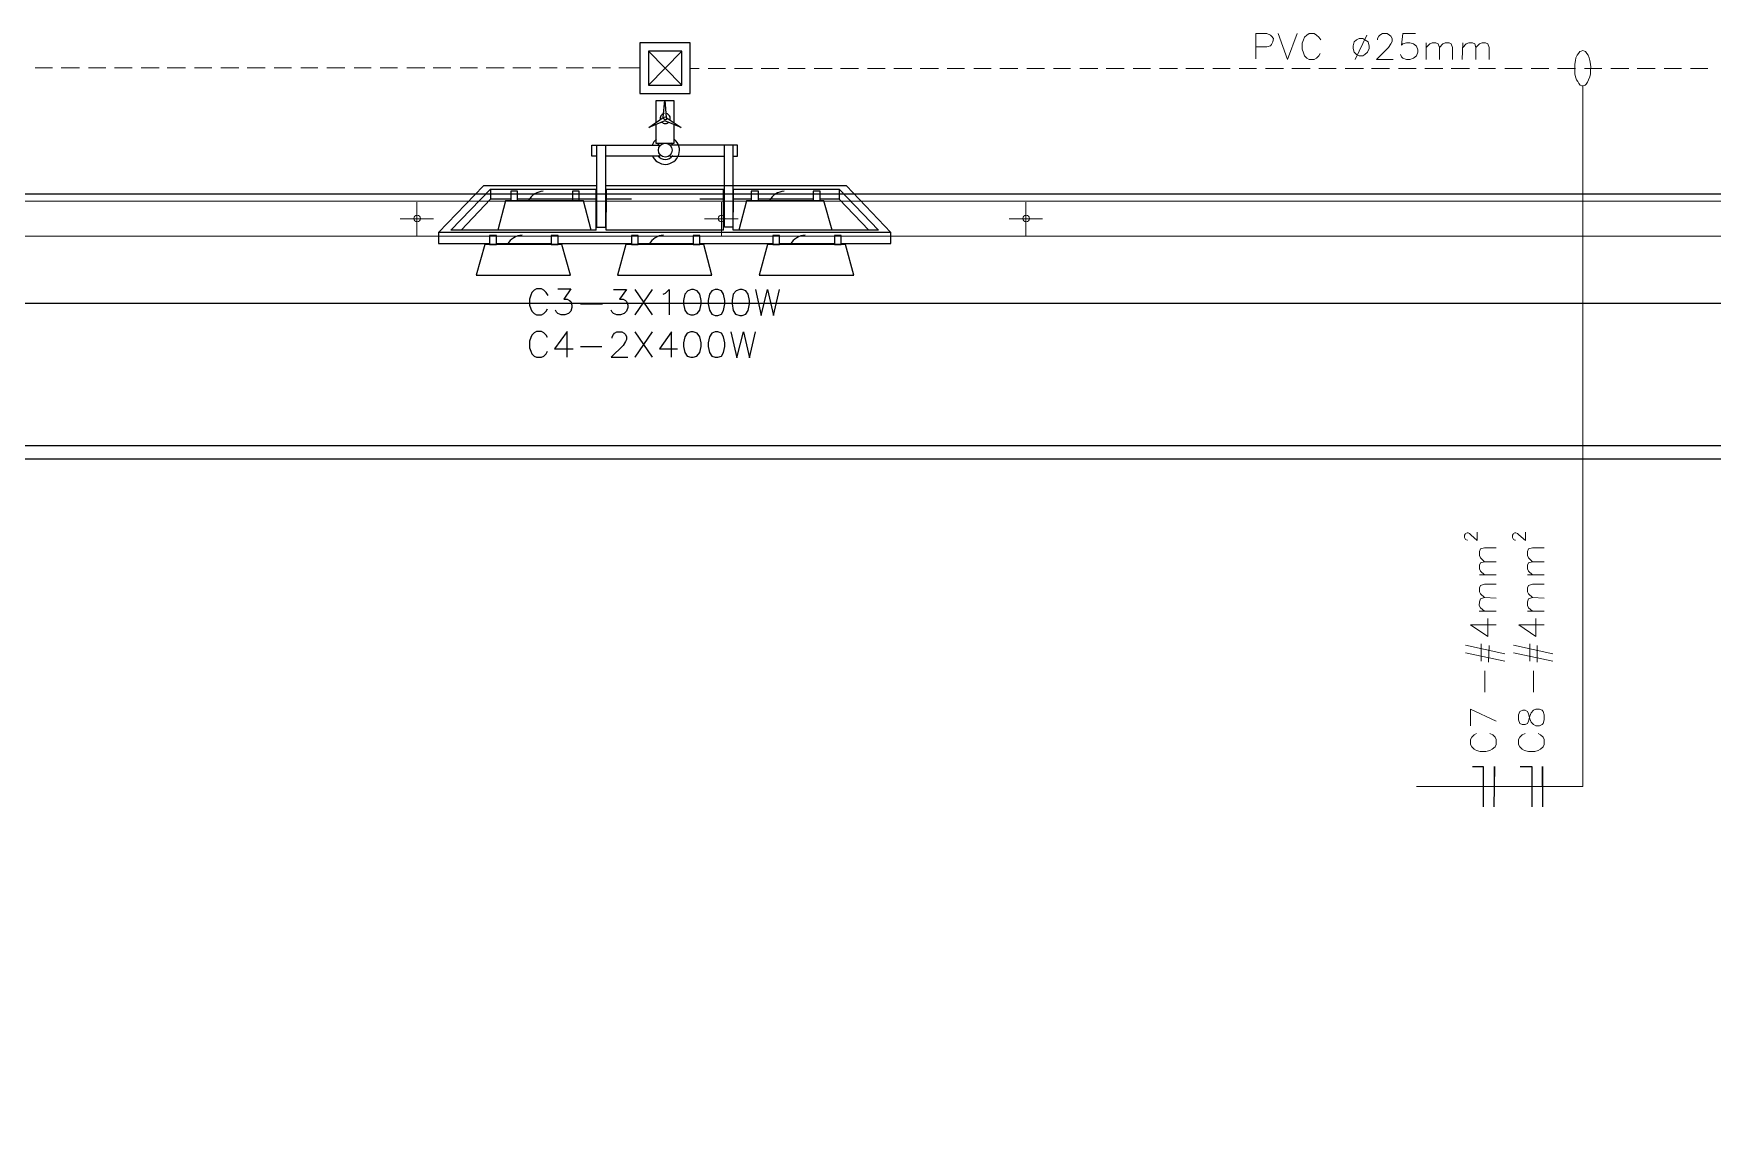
# Model space of a CAD drawing. Header units: millimetres. Extents: x 3240 to 3412, y 1366 to 1426.
# Drawn here: x 3281.73 to 3293.58, y 1409.3 to 1416.95 of the extents above; entities that cross this region are included whole.
import ezdxf

# ---------------------------------------------------------------- set-up
doc = ezdxf.new("R2010")
doc.units = ezdxf.units.MM

msp = doc.modelspace()

# ---------------------------------------------------------------- linework, layer by layer
at = {"color": 7, "linetype": 'Continuous', "lineweight": 15, "true_color": 0x000007}
for points in [[(3290.359, 1416.768), (3290.359, 1416.946), (3290.436, 1416.946), (3290.462, 1416.936), (3290.47, 1416.928), (3290.483, 1416.912), (3290.479, 1416.887), (3290.47, 1416.869), (3290.462, 1416.86), (3290.436, 1416.852), (3290.359, 1416.852)], [(3290.517, 1416.946), (3290.584, 1416.763), (3290.652, 1416.946)], [(3290.818, 1416.903), (3290.804, 1416.92), (3290.788, 1416.936), (3290.771, 1416.946), (3290.737, 1416.946), (3290.72, 1416.936), (3290.703, 1416.92), (3290.695, 1416.903), (3290.687, 1416.879), (3290.687, 1416.836), (3290.695, 1416.811), (3290.703, 1416.789), (3290.72, 1416.773), (3290.737, 1416.763), (3290.771, 1416.763), (3290.788, 1416.773), (3290.804, 1416.789), (3290.813, 1416.806)], [(3291.219, 1416.903), (3291.219, 1416.912), (3291.228, 1416.928), (3291.236, 1416.936), (3291.254, 1416.946), (3291.287, 1416.946), (3291.304, 1416.936), (3291.312, 1416.928), (3291.322, 1416.912), (3291.322, 1416.89), (3291.312, 1416.874), (3291.296, 1416.849), (3291.211, 1416.763), (3291.33, 1416.763)], [(3291.486, 1416.946), (3291.398, 1416.946), (3291.388, 1416.865), (3291.398, 1416.874), (3291.423, 1416.882), (3291.448, 1416.882), (3291.474, 1416.874), (3291.494, 1416.857), (3291.504, 1416.831), (3291.504, 1416.814), (3291.494, 1416.789), (3291.474, 1416.773), (3291.448, 1416.763), (3291.423, 1416.763), (3291.398, 1416.773), (3291.388, 1416.781), (3291.38, 1416.798)], [(3291.143, 1416.936), (3291.062, 1416.763), (3291.062, 1416.763)], [(3291.562, 1416.882), (3291.562, 1416.763), (3291.562, 1416.763)], [(3291.562, 1416.849), (3291.588, 1416.874), (3291.605, 1416.882), (3291.63, 1416.882), (3291.648, 1416.874), (3291.656, 1416.849), (3291.656, 1416.763)], [(3291.656, 1416.849), (3291.681, 1416.874), (3291.697, 1416.882), (3291.724, 1416.882), (3291.74, 1416.874), (3291.749, 1416.849), (3291.749, 1416.763)], [(3291.821, 1416.882), (3291.817, 1416.763), (3291.817, 1416.763)], [(3291.821, 1416.849), (3291.846, 1416.874), (3291.863, 1416.882), (3291.889, 1416.882), (3291.906, 1416.874), (3291.914, 1416.849), (3291.914, 1416.763)], [(3291.914, 1416.849), (3291.939, 1416.874), (3291.957, 1416.882), (3291.982, 1416.882), (3291.998, 1416.874), (3292.007, 1416.849), (3292.007, 1416.763)], [(3286.304, 1416.581), (3286.068, 1416.822), (3286.068, 1416.822)], [(3286.304, 1416.822), (3286.068, 1416.581), (3286.068, 1416.581)], [(3281.736, 1416.705), (3281.858, 1416.705), (3281.858, 1416.705)], [(3281.921, 1416.705), (3282.049, 1416.705), (3282.049, 1416.705)], [(3282.113, 1416.705), (3282.236, 1416.705), (3282.236, 1416.705)], [(3282.298, 1416.705), (3282.421, 1416.705), (3282.421, 1416.705)], [(3282.485, 1416.705), (3282.613, 1416.705), (3282.613, 1416.705)], [(3282.67, 1416.705), (3282.798, 1416.705), (3282.798, 1416.705)], [(3282.862, 1416.705), (3282.985, 1416.705), (3282.985, 1416.705)], [(3283.048, 1416.705), (3283.175, 1416.705), (3283.175, 1416.705)], [(3283.234, 1416.705), (3283.362, 1416.705), (3283.362, 1416.705)], [(3283.425, 1416.705), (3283.547, 1416.705), (3283.547, 1416.705)], [(3283.612, 1416.705), (3283.734, 1416.705), (3283.734, 1416.705)], [(3283.797, 1416.705), (3283.924, 1416.705), (3283.924, 1416.705)], [(3283.989, 1416.705), (3284.111, 1416.705), (3284.111, 1416.705)], [(3284.174, 1416.705), (3284.296, 1416.705), (3284.296, 1416.705)], [(3284.361, 1416.705), (3284.488, 1416.705), (3284.488, 1416.705)], [(3284.548, 1416.705), (3284.673, 1416.705), (3284.673, 1416.705)], [(3284.738, 1416.705), (3284.86, 1416.705), (3284.86, 1416.705)], [(3284.923, 1416.705), (3285.05, 1416.705), (3285.05, 1416.705)], [(3285.11, 1416.705), (3285.237, 1416.705), (3285.237, 1416.705)], [(3285.3, 1416.705), (3285.423, 1416.705), (3285.423, 1416.705)], [(3285.487, 1416.705), (3285.609, 1416.705), (3285.609, 1416.705)], [(3285.672, 1416.705), (3285.8, 1416.705), (3285.8, 1416.705)], [(3285.859, 1416.705), (3286.008, 1416.705), (3286.008, 1416.705)], [(3286.364, 1416.7), (3286.426, 1416.7), (3286.426, 1416.7)], [(3286.491, 1416.7), (3286.613, 1416.7), (3286.613, 1416.7)], [(3286.676, 1416.7), (3286.804, 1416.7), (3286.804, 1416.7)], [(3286.866, 1416.7), (3286.99, 1416.7), (3286.99, 1416.7)], [(3287.053, 1416.7), (3287.176, 1416.7), (3287.176, 1416.7)], [(3287.24, 1416.7), (3287.366, 1416.7), (3287.366, 1416.7)], [(3287.425, 1416.7), (3287.553, 1416.7), (3287.553, 1416.7)], [(3287.617, 1416.7), (3287.74, 1416.7), (3287.74, 1416.7)], [(3287.803, 1416.7), (3287.93, 1416.7), (3287.93, 1416.7)], [(3287.989, 1416.7), (3288.117, 1416.7), (3288.117, 1416.7)], [(3288.18, 1416.7), (3288.302, 1416.7), (3288.302, 1416.7)], [(3288.367, 1416.7), (3288.489, 1416.7), (3288.489, 1416.7)], [(3288.552, 1416.7), (3288.679, 1416.7), (3288.679, 1416.7)], [(3288.742, 1416.7), (3288.866, 1416.7), (3288.866, 1416.7)], [(3288.929, 1416.7), (3289.051, 1416.7), (3289.051, 1416.7)], [(3289.116, 1416.7), (3289.243, 1416.7), (3289.243, 1416.7)], [(3289.301, 1416.7), (3289.428, 1416.7), (3289.428, 1416.7)], [(3289.493, 1416.7), (3289.615, 1416.7), (3289.615, 1416.7)], [(3289.678, 1416.7), (3289.805, 1416.7), (3289.805, 1416.7)], [(3289.865, 1416.7), (3289.992, 1416.7), (3289.992, 1416.7)], [(3290.055, 1416.7), (3290.178, 1416.7), (3290.178, 1416.7)], [(3290.242, 1416.7), (3290.364, 1416.7), (3290.364, 1416.7)], [(3290.427, 1416.7), (3290.555, 1416.7), (3290.555, 1416.7)], [(3290.614, 1416.7), (3290.742, 1416.7), (3290.742, 1416.7)], [(3290.804, 1416.7), (3290.927, 1416.7), (3290.927, 1416.7)], [(3290.991, 1416.7), (3291.119, 1416.7), (3291.119, 1416.7)], [(3291.176, 1416.7), (3291.304, 1416.7), (3291.304, 1416.7)], [(3291.368, 1416.7), (3291.491, 1416.7), (3291.491, 1416.7)], [(3291.554, 1416.7), (3291.681, 1416.7), (3291.681, 1416.7)], [(3291.74, 1416.7), (3291.868, 1416.7), (3291.868, 1416.7)], [(3291.931, 1416.7), (3292.053, 1416.7), (3292.053, 1416.7)], [(3292.118, 1416.7), (3292.24, 1416.7), (3292.24, 1416.7)], [(3292.303, 1416.7), (3292.43, 1416.7), (3292.43, 1416.7)], [(3292.49, 1416.7), (3292.617, 1416.7), (3292.617, 1416.7)], [(3292.68, 1416.7), (3292.804, 1416.7), (3292.804, 1416.7)], [(3292.867, 1416.7), (3292.994, 1416.7), (3292.994, 1416.7)], [(3293.054, 1416.7), (3293.179, 1416.7), (3293.179, 1416.7)], [(3293.244, 1416.7), (3293.366, 1416.7), (3293.366, 1416.7)], [(3293.429, 1416.7), (3293.553, 1416.7), (3293.553, 1416.7)], [(3292.668, 1416.578), (3292.668, 1411.627), (3292.668, 1411.627)], [(3291.855, 1413.367), (3291.851, 1413.367), (3291.841, 1413.372), (3291.838, 1413.376), (3291.833, 1413.386), (3291.833, 1413.402), (3291.838, 1413.41), (3291.841, 1413.414), (3291.851, 1413.419), (3291.86, 1413.419), (3291.868, 1413.414), (3291.879, 1413.405), (3291.922, 1413.364), (3291.922, 1413.424)], [(3292.194, 1413.367), (3292.189, 1413.367), (3292.18, 1413.372), (3292.177, 1413.376), (3292.172, 1413.386), (3292.172, 1413.402), (3292.177, 1413.41), (3292.18, 1413.414), (3292.189, 1413.419), (3292.197, 1413.419), (3292.207, 1413.414), (3292.218, 1413.405), (3292.265, 1413.364), (3292.265, 1413.424)], [(3291.974, 1413.215), (3291.947, 1413.242), (3291.939, 1413.258), (3291.939, 1413.288), (3291.947, 1413.305), (3291.974, 1413.313), (3292.058, 1413.313)], [(3292.313, 1413.215), (3292.286, 1413.242), (3292.278, 1413.258), (3292.278, 1413.288), (3292.286, 1413.305), (3292.313, 1413.313), (3292.397, 1413.313)], [(3291.974, 1413.123), (3291.947, 1413.147), (3291.939, 1413.164), (3291.939, 1413.19), (3291.947, 1413.207), (3291.974, 1413.215), (3292.058, 1413.215)], [(3292.313, 1413.123), (3292.286, 1413.147), (3292.278, 1413.164), (3292.278, 1413.19), (3292.286, 1413.207), (3292.313, 1413.215), (3292.397, 1413.215)], [(3291.939, 1413.123), (3292.058, 1413.123), (3292.058, 1413.123)], [(3291.974, 1412.962), (3291.947, 1412.987), (3291.939, 1413.003), (3291.939, 1413.03), (3291.947, 1413.046), (3291.974, 1413.055), (3292.058, 1413.055)], [(3292.278, 1413.123), (3292.397, 1413.123), (3292.397, 1413.123)], [(3292.313, 1412.962), (3292.286, 1412.987), (3292.278, 1413.003), (3292.278, 1413.03), (3292.286, 1413.046), (3292.313, 1413.055), (3292.397, 1413.055)], [(3291.974, 1412.865), (3291.947, 1412.889), (3291.936, 1412.906), (3291.939, 1412.932), (3291.947, 1412.952), (3291.974, 1412.962), (3292.058, 1412.957)], [(3292.313, 1412.865), (3292.286, 1412.889), (3292.278, 1412.906), (3292.278, 1412.932), (3292.286, 1412.952), (3292.313, 1412.962), (3292.397, 1412.957)], [(3292.058, 1412.77), (3291.876, 1412.77), (3291.998, 1412.686), (3291.998, 1412.813)], [(3291.936, 1412.865), (3292.058, 1412.865), (3292.058, 1412.865)], [(3292.397, 1412.77), (3292.218, 1412.77), (3292.338, 1412.686), (3292.338, 1412.813)], [(3292.278, 1412.865), (3292.397, 1412.865), (3292.397, 1412.865)], [(3291.841, 1412.626), (3292.118, 1412.564), (3292.118, 1412.564)], [(3291.841, 1412.572), (3292.118, 1412.512), (3292.118, 1412.512)], [(3291.952, 1412.512), (3291.952, 1412.635), (3291.952, 1412.635)], [(3292.003, 1412.504), (3292.007, 1412.623), (3292.007, 1412.623)], [(3292.18, 1412.626), (3292.457, 1412.564), (3292.457, 1412.564)], [(3292.18, 1412.572), (3292.457, 1412.512), (3292.457, 1412.512)], [(3292.295, 1412.512), (3292.295, 1412.635), (3292.295, 1412.635)], [(3292.346, 1412.504), (3292.346, 1412.623), (3292.346, 1412.623)], [(3291.977, 1412.292), (3291.977, 1412.444), (3291.977, 1412.444)], [(3292.321, 1412.292), (3292.321, 1412.444), (3292.321, 1412.444)], [(3292.058, 1412.089), (3291.876, 1412.173), (3291.876, 1412.056)], [(3291.917, 1412), (3291.901, 1411.991), (3291.884, 1411.975), (3291.876, 1411.958), (3291.876, 1411.924), (3291.884, 1411.907), (3291.901, 1411.89), (3291.917, 1411.882), (3291.944, 1411.874), (3291.985, 1411.874), (3292.012, 1411.882), (3292.028, 1411.89), (3292.05, 1411.907), (3292.058, 1411.924), (3292.058, 1411.958), (3292.05, 1411.975), (3292.033, 1411.991), (3292.012, 1412)], [(3292.261, 1412), (3292.24, 1411.991), (3292.223, 1411.975), (3292.215, 1411.958), (3292.215, 1411.924), (3292.223, 1411.907), (3292.24, 1411.89), (3292.256, 1411.882), (3292.286, 1411.874), (3292.329, 1411.874), (3292.354, 1411.882), (3292.371, 1411.89), (3292.389, 1411.907), (3292.397, 1411.924), (3292.397, 1411.958), (3292.389, 1411.975), (3292.371, 1411.991), (3292.354, 1412)], [(3291.494, 1411.627), (3292.668, 1411.627), (3292.668, 1411.627)]]:
    msp.add_lwpolyline(points, dxfattribs=at)
at = {"color": 7, "linetype": 'Continuous', "lineweight": 25, "true_color": 0x000007}
for points in [[(3286.364, 1416.523), (3286.364, 1416.882), (3286.008, 1416.882), (3286.008, 1416.523)], [(3286.304, 1416.581), (3286.304, 1416.822), (3286.068, 1416.822), (3286.068, 1416.581)], [(3286.185, 1416.331), (3286.071, 1416.282), (3286.173, 1416.353), (3286.185, 1416.475), (3286.193, 1416.353), (3286.299, 1416.282)], [(3285.097, 1415.764), (3285.143, 1415.764), (3285.143, 1415.832), (3285.097, 1415.832)], [(3285.533, 1415.764), (3285.58, 1415.764), (3285.58, 1415.832), (3285.533, 1415.832)], [(3286.795, 1415.764), (3286.847, 1415.764), (3286.847, 1415.832), (3286.795, 1415.832)], [(3287.232, 1415.764), (3287.282, 1415.764), (3287.282, 1415.832), (3287.232, 1415.832)], [(3284.852, 1415.24), (3285.517, 1415.24), (3285.457, 1415.455), (3284.912, 1415.455)], [(3284.945, 1415.455), (3284.996, 1415.455), (3284.996, 1415.519), (3284.945, 1415.519)], [(3285.381, 1415.455), (3285.432, 1415.455), (3285.432, 1415.519), (3285.381, 1415.519)], [(3285.851, 1415.24), (3286.516, 1415.24), (3286.461, 1415.455), (3285.91, 1415.455)], [(3285.949, 1415.455), (3285.995, 1415.455), (3285.995, 1415.519), (3285.949, 1415.519)], [(3286.385, 1415.455), (3286.431, 1415.455), (3286.431, 1415.519), (3286.385, 1415.519)], [(3286.85, 1415.24), (3287.52, 1415.24), (3287.46, 1415.455), (3286.909, 1415.455)], [(3286.947, 1415.455), (3286.994, 1415.455), (3286.994, 1415.519), (3286.947, 1415.519)], [(3287.384, 1415.455), (3287.43, 1415.455), (3287.43, 1415.519), (3287.384, 1415.519)], [(3286.372, 1415.137), (3286.347, 1415.129), (3286.326, 1415.104), (3286.317, 1415.061), (3286.317, 1415.036), (3286.326, 1414.993), (3286.342, 1414.968), (3286.367, 1414.96), (3286.388, 1414.96), (3286.413, 1414.968), (3286.431, 1414.993), (3286.44, 1415.036), (3286.44, 1415.061), (3286.431, 1415.104), (3286.413, 1415.129), (3286.388, 1415.137)], [(3286.541, 1415.137), (3286.516, 1415.129), (3286.499, 1415.104), (3286.491, 1415.061), (3286.491, 1415.036), (3286.499, 1414.993), (3286.516, 1414.963), (3286.541, 1414.955), (3286.559, 1414.955), (3286.584, 1414.963), (3286.6, 1414.99), (3286.608, 1415.036), (3286.608, 1415.061), (3286.6, 1415.104), (3286.584, 1415.129), (3286.559, 1415.137)], [(3286.714, 1415.137), (3286.689, 1415.129), (3286.668, 1415.104), (3286.66, 1415.061), (3286.66, 1415.036), (3286.668, 1414.99), (3286.684, 1414.963), (3286.714, 1414.955), (3286.731, 1414.955), (3286.757, 1414.963), (3286.774, 1414.99), (3286.782, 1415.036), (3286.782, 1415.061), (3286.774, 1415.104), (3286.757, 1415.129), (3286.731, 1415.137)], [(3286.367, 1414.838), (3286.342, 1414.829), (3286.326, 1414.803), (3286.317, 1414.762), (3286.317, 1414.735), (3286.326, 1414.694), (3286.342, 1414.667), (3286.367, 1414.659), (3286.385, 1414.659), (3286.41, 1414.667), (3286.431, 1414.694), (3286.44, 1414.735), (3286.44, 1414.762), (3286.431, 1414.803), (3286.413, 1414.829), (3286.385, 1414.838)], [(3286.541, 1414.838), (3286.516, 1414.829), (3286.499, 1414.803), (3286.491, 1414.762), (3286.491, 1414.735), (3286.499, 1414.694), (3286.516, 1414.667), (3286.541, 1414.659), (3286.559, 1414.659), (3286.584, 1414.667), (3286.6, 1414.694), (3286.608, 1414.735), (3286.608, 1414.762), (3286.6, 1414.803), (3286.584, 1414.829), (3286.559, 1414.838)]]:
    msp.add_lwpolyline(points, close=True, dxfattribs=at)
at = {"color": 7, "linetype": 'Continuous', "lineweight": 15, "true_color": 0x000007}
for points in [[(3291.089, 1416.912), (3291.071, 1416.903), (3291.054, 1416.887), (3291.046, 1416.86), (3291.046, 1416.841), (3291.054, 1416.814), (3291.071, 1416.798), (3291.089, 1416.789), (3291.114, 1416.789), (3291.13, 1416.798), (3291.148, 1416.814), (3291.16, 1416.841), (3291.16, 1416.857), (3291.152, 1416.887), (3291.13, 1416.903), (3291.114, 1416.912)], [(3292.668, 1416.827), (3292.658, 1416.822), (3292.647, 1416.819), (3292.639, 1416.806), (3292.63, 1416.793), (3292.62, 1416.776), (3292.617, 1416.755), (3292.612, 1416.73), (3292.612, 1416.708), (3292.612, 1416.683), (3292.612, 1416.662), (3292.617, 1416.64), (3292.625, 1416.619), (3292.634, 1416.607), (3292.642, 1416.594), (3292.65, 1416.581), (3292.663, 1416.578), (3292.672, 1416.578), (3292.685, 1416.581), (3292.693, 1416.589), (3292.701, 1416.602), (3292.71, 1416.619), (3292.718, 1416.64), (3292.723, 1416.662), (3292.723, 1416.683), (3292.726, 1416.708), (3292.723, 1416.73), (3292.718, 1416.755), (3292.715, 1416.776), (3292.706, 1416.793), (3292.698, 1416.806), (3292.688, 1416.819), (3292.68, 1416.822)], [(3292.215, 1412.097), (3292.223, 1412.072), (3292.24, 1412.064), (3292.261, 1412.064), (3292.278, 1412.072), (3292.286, 1412.089), (3292.295, 1412.124), (3292.303, 1412.148), (3292.321, 1412.165), (3292.338, 1412.173), (3292.362, 1412.173), (3292.381, 1412.165), (3292.389, 1412.157), (3292.397, 1412.132), (3292.397, 1412.097), (3292.389, 1412.072), (3292.381, 1412.064), (3292.362, 1412.056), (3292.338, 1412.056), (3292.321, 1412.064), (3292.303, 1412.081), (3292.295, 1412.105), (3292.286, 1412.14), (3292.278, 1412.157), (3292.261, 1412.165), (3292.245, 1412.165), (3292.223, 1412.157), (3292.215, 1412.132)]]:
    msp.add_lwpolyline(points, close=True, dxfattribs=at)
at = {"color": 7, "linetype": 'Continuous', "lineweight": 25, "true_color": 0x000007}
for points in [[(3286.25, 1416.315), (3286.25, 1416.472), (3286.122, 1416.472), (3286.122, 1416.315)], [(3286.122, 1416.301), (3286.122, 1416.171), (3286.25, 1416.171), (3286.25, 1416.301)], [(3285.702, 1416.081), (3285.669, 1416.081), (3285.669, 1416.157), (3286.152, 1416.157)], [(3285.702, 1416.157), (3285.702, 1415.579), (3285.767, 1415.579), (3285.767, 1416.157)], [(3286.665, 1416.081), (3286.698, 1416.081), (3286.698, 1416.157), (3286.22, 1416.157)], [(3286.665, 1416.157), (3286.665, 1415.579), (3286.605, 1415.579), (3286.605, 1416.157)], [(3286.152, 1416.081), (3285.767, 1416.081), (3285.767, 1416.081)], [(3286.22, 1416.081), (3286.605, 1416.081), (3286.605, 1416.081)], [(3285.702, 1415.87), (3284.903, 1415.87), (3284.586, 1415.541)], [(3285.699, 1415.557), (3284.673, 1415.557), (3284.953, 1415.848)], [(3284.953, 1415.848), (3284.953, 1415.777), (3284.746, 1415.557)], [(3284.953, 1415.848), (3285.699, 1415.848), (3285.699, 1415.848)], [(3285.097, 1415.777), (3284.953, 1415.777), (3284.953, 1415.777)], [(3285.664, 1415.557), (3285.609, 1415.764), (3285.059, 1415.764), (3285.004, 1415.557)], [(3285.699, 1415.777), (3285.143, 1415.777), (3285.143, 1415.777)], [(3285.699, 1415.848), (3285.699, 1415.684), (3285.699, 1415.684)], [(3285.699, 1415.557), (3285.699, 1415.848), (3285.699, 1415.848)], [(3287.781, 1415.541), (3287.468, 1415.87), (3285.767, 1415.87)], [(3285.77, 1415.848), (3286.6, 1415.848), (3286.6, 1415.848)], [(3285.77, 1415.557), (3285.77, 1415.848), (3285.77, 1415.684)], [(3285.949, 1415.777), (3285.77, 1415.777), (3285.77, 1415.777)], [(3286.6, 1415.777), (3286.431, 1415.777), (3286.431, 1415.777)], [(3286.6, 1415.557), (3286.6, 1415.848), (3286.6, 1415.684)], [(3286.668, 1415.848), (3287.417, 1415.848), (3287.417, 1415.848)], [(3286.668, 1415.848), (3286.668, 1415.684), (3286.668, 1415.684)], [(3286.668, 1415.557), (3286.668, 1415.848), (3286.668, 1415.848)], [(3287.417, 1415.848), (3287.693, 1415.557), (3286.668, 1415.557)], [(3286.795, 1415.777), (3286.668, 1415.777), (3286.668, 1415.777)], [(3287.366, 1415.557), (3287.308, 1415.764), (3286.761, 1415.764), (3286.706, 1415.557)], [(3287.232, 1415.777), (3286.847, 1415.777), (3286.847, 1415.777)], [(3287.417, 1415.777), (3287.282, 1415.777), (3287.282, 1415.777)], [(3287.417, 1415.848), (3287.417, 1415.777), (3287.626, 1415.557)], [(3287.43, 1415.464), (3287.781, 1415.464), (3287.781, 1415.541), (3284.586, 1415.541), (3284.586, 1415.464), (3284.945, 1415.464)], [(3286.6, 1415.557), (3285.77, 1415.557), (3285.77, 1415.557)], [(3284.996, 1415.464), (3285.381, 1415.464), (3285.381, 1415.464)], [(3285.432, 1415.464), (3285.949, 1415.464), (3285.949, 1415.464)], [(3285.995, 1415.464), (3286.385, 1415.464), (3286.385, 1415.464)], [(3286.431, 1415.464), (3286.947, 1415.464), (3286.947, 1415.464)], [(3286.994, 1415.464), (3287.384, 1415.464), (3287.384, 1415.464)], [(3285.36, 1415.096), (3285.346, 1415.117), (3285.33, 1415.134), (3285.313, 1415.142), (3285.279, 1415.142), (3285.262, 1415.134), (3285.246, 1415.117), (3285.237, 1415.099), (3285.229, 1415.069), (3285.229, 1415.028), (3285.237, 1415.001), (3285.246, 1414.985), (3285.262, 1414.968), (3285.279, 1414.96), (3285.313, 1414.96), (3285.33, 1414.968), (3285.346, 1414.985), (3285.355, 1415.001)], [(3285.428, 1415.142), (3285.52, 1415.142), (3285.471, 1415.069), (3285.495, 1415.069), (3285.512, 1415.061), (3285.52, 1415.053), (3285.528, 1415.028), (3285.528, 1415.011), (3285.52, 1414.985), (3285.504, 1414.968), (3285.479, 1414.96), (3285.452, 1414.96), (3285.428, 1414.968), (3285.419, 1414.977), (3285.411, 1414.993)], [(3285.821, 1415.137), (3285.914, 1415.137), (3285.864, 1415.069), (3285.889, 1415.069), (3285.906, 1415.061), (3285.914, 1415.053), (3285.924, 1415.028), (3285.924, 1415.011), (3285.914, 1414.985), (3285.897, 1414.968), (3285.872, 1414.96), (3285.846, 1414.96), (3285.821, 1414.968), (3285.813, 1414.977), (3285.805, 1414.993)], [(3285.973, 1415.137), (3286.096, 1414.96), (3286.096, 1414.96)], [(3286.096, 1415.137), (3285.973, 1414.96), (3285.973, 1414.96)], [(3286.173, 1415.104), (3286.19, 1415.112), (3286.215, 1415.137), (3286.215, 1414.96)], [(3286.825, 1415.137), (3286.866, 1414.955), (3286.909, 1415.137), (3286.952, 1414.955), (3286.994, 1415.137)], [(3285.588, 1415.036), (3285.745, 1415.036), (3285.745, 1415.036)], [(3285.355, 1414.8), (3285.346, 1414.816), (3285.33, 1414.833), (3285.313, 1414.841), (3285.279, 1414.841), (3285.262, 1414.833), (3285.246, 1414.816), (3285.237, 1414.8), (3285.229, 1414.773), (3285.229, 1414.727), (3285.237, 1414.702), (3285.246, 1414.684), (3285.262, 1414.667), (3285.279, 1414.659), (3285.313, 1414.659), (3285.33, 1414.667), (3285.346, 1414.684), (3285.355, 1414.702)], [(3285.495, 1414.659), (3285.495, 1414.841), (3285.406, 1414.719), (3285.538, 1414.719)], [(3285.813, 1414.795), (3285.813, 1414.803), (3285.821, 1414.819), (3285.829, 1414.829), (3285.846, 1414.838), (3285.881, 1414.838), (3285.897, 1414.829), (3285.906, 1414.819), (3285.914, 1414.803), (3285.914, 1414.786), (3285.906, 1414.77), (3285.889, 1414.743), (3285.805, 1414.659), (3285.924, 1414.659)], [(3285.973, 1414.838), (3286.096, 1414.659), (3286.096, 1414.659)], [(3286.096, 1414.838), (3285.973, 1414.659), (3285.973, 1414.659)], [(3286.231, 1414.659), (3286.231, 1414.838), (3286.147, 1414.719), (3286.274, 1414.719)], [(3286.651, 1414.838), (3286.693, 1414.656), (3286.741, 1414.838), (3286.782, 1414.656), (3286.825, 1414.838)], [(3285.588, 1414.735), (3285.74, 1414.735), (3285.74, 1414.735)], [(3291.889, 1411.768), (3291.965, 1411.768), (3291.965, 1411.484)], [(3292.045, 1411.627), (3292.045, 1411.768), (3292.041, 1411.484)], [(3292.227, 1411.768), (3292.308, 1411.768), (3292.308, 1411.484)], [(3292.384, 1411.627), (3292.384, 1411.768), (3292.384, 1411.484)]]:
    msp.add_lwpolyline(points, dxfattribs=at)
at = {"color": 7, "linetype": 'Continuous', "lineweight": -2, "true_color": 0x000007}
for points in [[(3297.964, 1387.259), (3249.402, 1387.259), (3249.402, 1415.815), (3297.964, 1415.815)], [(3250.176, 1415.041), (3297.19, 1415.041), (3297.19, 1388.036), (3250.176, 1388.036)], [(3250.176, 1415.041), (3297.19, 1415.041), (3297.19, 1388.036), (3250.176, 1388.036)], [(3251.175, 1414.036), (3296.188, 1414.036), (3296.188, 1389.035), (3251.175, 1389.035)]]:
    msp.add_lwpolyline(points, close=True, dxfattribs=at)
at = {"color": 7, "linetype": 'Continuous', "lineweight": 5, "true_color": 0x000007}
msp.add_lwpolyline([(3269.656, 1415.514), (3297.663, 1415.514), (3297.663, 1387.56), (3269.656, 1387.56), (3269.656, 1387.312), (3297.914, 1387.312), (3297.914, 1415.762), (3269.656, 1415.762)], close=True, dxfattribs=at)
at = {"color": 7, "linetype": 'Continuous', "lineweight": 9, "true_color": 0x000007}
for points in [[(3284.432, 1415.756), (3284.432, 1415.519), (3284.432, 1415.519)], [(3286.584, 1415.756), (3286.584, 1415.519), (3286.584, 1415.519)], [(3288.734, 1415.756), (3288.734, 1415.519), (3288.734, 1415.519)], [(3284.551, 1415.637), (3284.314, 1415.637), (3284.314, 1415.637)], [(3286.703, 1415.637), (3286.465, 1415.637), (3286.465, 1415.637)], [(3288.853, 1415.637), (3288.616, 1415.637), (3288.616, 1415.637)]]:
    msp.add_lwpolyline(points, dxfattribs=at)
at = {"color": 7, "linetype": 'Continuous', "lineweight": -2, "true_color": 0x000007}
msp.add_lwpolyline([(3273.731, 1389.134), (3296.089, 1389.134), (3296.089, 1393.934), (3287.984, 1393.934), (3287.984, 1409.137), (3296.089, 1409.137), (3296.089, 1413.94), (3273.731, 1413.94), (3273.731, 1401.767)], dxfattribs=at)
at = {"color": 7, "linetype": 'Continuous', "lineweight": 25, "true_color": 0x000007}
for points, knots in [([(3286.18, 1416.381), (3286.17, 1416.379), (3286.162, 1416.372), (3286.157, 1416.364), (3286.157, 1416.364), (3286.152, 1416.356), (3286.15, 1416.346), (3286.154, 1416.336)], [0, 0, 0, 0, 0.125, 0.125, 0.125, 0.125001, 1, 1, 1, 1]), ([(3286.177, 1416.346), (3286.177, 1416.341), (3286.182, 1416.336), (3286.188, 1416.336), (3286.188, 1416.336), (3286.193, 1416.336), (3286.198, 1416.341), (3286.198, 1416.346), (3286.198, 1416.346), (3286.198, 1416.353), (3286.193, 1416.358), (3286.188, 1416.358), (3286.188, 1416.358), (3286.182, 1416.358), (3286.177, 1416.353), (3286.177, 1416.346)], [0, 0, 0, 0, 0.0625, 0.0625, 0.0625, 0.062501, 0.125, 0.125, 0.125, 0.125001, 0.1875, 0.1875, 0.1875, 0.187501, 1, 1, 1, 1]), ([(3286.221, 1416.336), (3286.225, 1416.346), (3286.223, 1416.356), (3286.218, 1416.364), (3286.218, 1416.364), (3286.213, 1416.372), (3286.205, 1416.379), (3286.195, 1416.381)], [0, 0, 0, 0, 0.125, 0.125, 0.125, 0.125001, 1, 1, 1, 1]), ([(3286.162, 1416.321), (3286.168, 1416.315), (3286.177, 1416.311), (3286.188, 1416.311), (3286.188, 1416.311), (3286.198, 1416.311), (3286.207, 1416.315), (3286.213, 1416.321)], [0, 0, 0, 0, 0.125, 0.125, 0.125, 0.125001, 1, 1, 1, 1]), ([(3286.096, 1416.085), (3286.111, 1416.047), (3286.149, 1416.022), (3286.19, 1416.022), (3286.19, 1416.022), (3286.233, 1416.024), (3286.269, 1416.052), (3286.283, 1416.091), (3286.283, 1416.091), (3286.296, 1416.129), (3286.283, 1416.174), (3286.25, 1416.2)], [0, 0, 0, 0, 0.083333, 0.083333, 0.083333, 0.083334, 0.166667, 0.166667, 0.166667, 0.166668, 1, 1, 1, 1]), ([(3286.139, 1416.123), (3286.139, 1416.095), (3286.16, 1416.073), (3286.188, 1416.073), (3286.188, 1416.073), (3286.215, 1416.073), (3286.236, 1416.095), (3286.236, 1416.123), (3286.236, 1416.123), (3286.236, 1416.149), (3286.215, 1416.171), (3286.188, 1416.171), (3286.188, 1416.171), (3286.16, 1416.171), (3286.139, 1416.149), (3286.139, 1416.123)], [0, 0, 0, 0, 0.0625, 0.0625, 0.0625, 0.062501, 0.125, 0.125, 0.125, 0.125001, 0.1875, 0.1875, 0.1875, 0.187501, 1, 1, 1, 1]), ([(3286.134, 1416.085), (3286.147, 1416.067), (3286.167, 1416.057), (3286.188, 1416.057), (3286.188, 1416.057), (3286.208, 1416.057), (3286.228, 1416.067), (3286.241, 1416.085)], [0, 0, 0, 0, 0.125, 0.125, 0.125, 0.125001, 1, 1, 1, 1])]:
    msp.add_open_spline(points, degree=3, knots=knots, dxfattribs=at)
for points in [[(3286.125, 1416.2), (3286.112, 1416.189), (3286.102, 1416.176), (3286.096, 1416.159)], [(3286.145, 1416.172), (3286.14, 1416.169), (3286.137, 1416.164), (3286.134, 1416.161)], [(3286.241, 1416.161), (3286.238, 1416.164), (3286.235, 1416.169), (3286.23, 1416.172)], [(3285.325, 1415.832), (3285.282, 1415.83), (3285.244, 1415.805), (3285.222, 1415.767)], [(3287.027, 1415.832), (3286.984, 1415.83), (3286.946, 1415.805), (3286.924, 1415.767)], [(3285.176, 1415.522), (3285.133, 1415.521), (3285.095, 1415.496), (3285.074, 1415.458)], [(3286.175, 1415.522), (3286.132, 1415.521), (3286.094, 1415.496), (3286.074, 1415.458)], [(3287.176, 1415.522), (3287.133, 1415.521), (3287.093, 1415.496), (3287.073, 1415.458)]]:
    msp.add_open_spline(points, degree=3, dxfattribs=at)
at = {"color": 7, "linetype": 'Continuous', "lineweight": 5, "true_color": 0x000007}
for points in [[(3284.458, 1415.64), (3284.458, 1415.653), (3284.447, 1415.663), (3284.435, 1415.663), (3284.435, 1415.663), (3284.422, 1415.663), (3284.412, 1415.653), (3284.412, 1415.64), (3284.412, 1415.64), (3284.412, 1415.627), (3284.422, 1415.617), (3284.435, 1415.617), (3284.435, 1415.617), (3284.447, 1415.617), (3284.458, 1415.627), (3284.458, 1415.64)], [(3288.76, 1415.64), (3288.76, 1415.653), (3288.749, 1415.663), (3288.737, 1415.663), (3288.737, 1415.663), (3288.724, 1415.663), (3288.714, 1415.653), (3288.714, 1415.64), (3288.714, 1415.64), (3288.714, 1415.627), (3288.724, 1415.617), (3288.737, 1415.617), (3288.737, 1415.617), (3288.749, 1415.617), (3288.76, 1415.627), (3288.76, 1415.64)]]:
    msp.add_open_spline(points, degree=3, knots=[0, 0, 0, 0, 0.0625, 0.0625, 0.0625, 0.062501, 0.125, 0.125, 0.125, 0.125001, 0.1875, 0.1875, 0.1875, 0.187501, 1, 1, 1, 1], dxfattribs=at)
at = {"color": 7, "linetype": 'Continuous', "lineweight": 9, "true_color": 0x000007}
msp.add_open_spline([(3286.608, 1415.64), (3286.608, 1415.653), (3286.598, 1415.663), (3286.585, 1415.663), (3286.585, 1415.663), (3286.572, 1415.663), (3286.562, 1415.653), (3286.562, 1415.64), (3286.562, 1415.64), (3286.562, 1415.627), (3286.572, 1415.617), (3286.585, 1415.617), (3286.585, 1415.617), (3286.598, 1415.617), (3286.608, 1415.627), (3286.608, 1415.64)], degree=3, knots=[0, 0, 0, 0, 0.0625, 0.0625, 0.0625, 0.062501, 0.125, 0.125, 0.125, 0.125001, 0.1875, 0.1875, 0.1875, 0.187501, 1, 1, 1, 1], dxfattribs=at)

doc.saveas('drawing.dxf')
